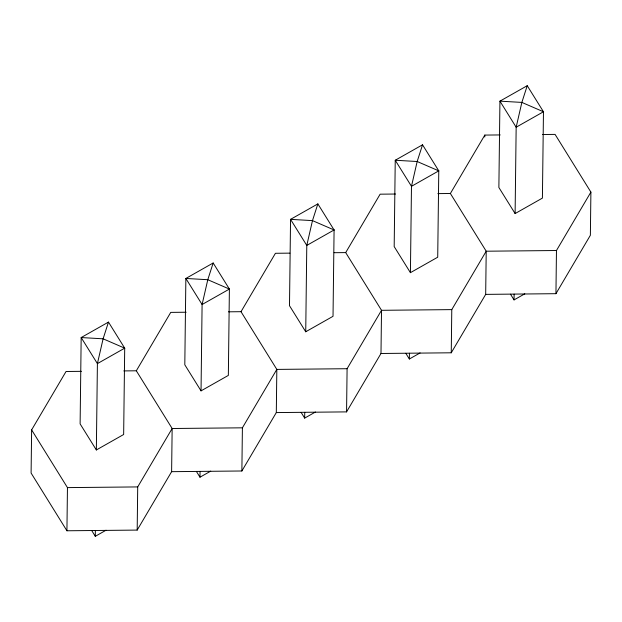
<?xml version="1.0" encoding="UTF-8"?>
<svg xmlns="http://www.w3.org/2000/svg" width="622" height="622" viewBox="0 0 622 622"><rect width="100%" height="100%" fill="white"/><g stroke="black" fill="none" stroke-linecap="round" stroke-linejoin="round"><path stroke-width="0.93" d="M81.459 371.334L66.056 371.482L31.629 429.888L31.1 473.062L66.927 530.776L137.182 530.084L171.618 471.678L172.146 428.504L136.319 370.79L123.801 370.914M66.927 530.776L67.456 487.609L31.629 429.888M106.051 530.216L95.298 536.304L95.368 530.55M96.348 449.963L97.405 363.621L103.104 338.811L108.477 322.095L124.703 348.164L123.654 434.506L96.348 449.963L80.121 423.893L81.171 337.552L108.477 322.095M137.182 530.084L137.711 486.917L172.146 428.504L242.401 427.819L276.829 369.406L347.092 368.714L381.519 310.308L451.782 309.616L486.21 251.21L556.465 250.518L590.9 192.112L555.073 134.391L542.563 134.515M210.741 471.118L199.981 477.206L200.051 471.453M201.038 390.865L202.096 304.523L207.787 279.713L213.167 262.989L229.394 289.067L228.344 375.408L201.038 390.865L184.804 364.795L185.861 278.454L213.167 262.989M171.618 471.678L241.872 470.986L242.401 427.819M241.872 470.986L276.308 412.58L276.829 369.406L241.009 311.692L228.492 311.816M315.432 412.021L304.671 418.108L304.741 412.347M305.729 331.767L306.786 245.426L312.477 220.616L317.858 203.892L334.084 229.961L333.027 316.303L305.729 331.767L289.494 305.697L290.552 219.356L317.858 203.892M276.308 412.58L346.563 411.888L347.092 368.714M346.563 411.888L380.991 353.483L381.519 310.308L345.692 252.594L334.146 252.703M420.114 352.915L409.362 359.011L409.432 353.249M410.419 272.669L411.476 186.32L417.168 161.51L422.54 144.794L438.774 170.863L437.717 257.205L410.419 272.669L394.185 246.592L395.242 160.251L422.54 144.794M380.991 353.483L451.253 352.791L451.782 309.616M484.795 137.003L484.818 135.083L500.212 134.935M451.253 352.791L485.681 294.377L486.21 251.21L450.382 193.496L437.872 193.613M524.805 293.817L514.052 299.905L514.122 294.152M515.109 213.564L516.159 127.222L521.858 102.412L527.231 85.696L543.465 111.766L542.407 198.107L515.109 213.564L498.875 187.494L499.933 101.153L527.231 85.696M485.681 294.377L555.944 293.685L556.465 250.518M590.9 192.112L590.371 235.279L555.944 293.685M136.319 370.79L170.747 312.384L186.149 312.228M241.009 311.692L275.437 253.286L289.875 253.138M345.692 252.594L380.128 194.181L395.53 194.033M450.382 193.496L484.818 135.083M67.456 487.609L137.711 486.917M510.499 294.206L514.052 299.905M405.808 353.304L409.362 359.011M301.126 412.402L304.671 418.108M196.435 471.499L199.981 477.206M91.745 530.605L95.298 536.304M124.703 348.164L97.405 363.621L81.171 337.552L103.104 338.811L124.703 348.164M229.394 289.067L202.096 304.523L185.861 278.454L207.787 279.713L229.394 289.067M334.084 229.961L306.786 245.426L290.552 219.356L312.477 220.616L334.084 229.961M438.774 170.863L411.476 186.32L395.242 160.251L417.168 161.51L438.774 170.863M543.465 111.766L516.159 127.222L499.933 101.153L521.858 102.412L543.465 111.766"/></g></svg>
